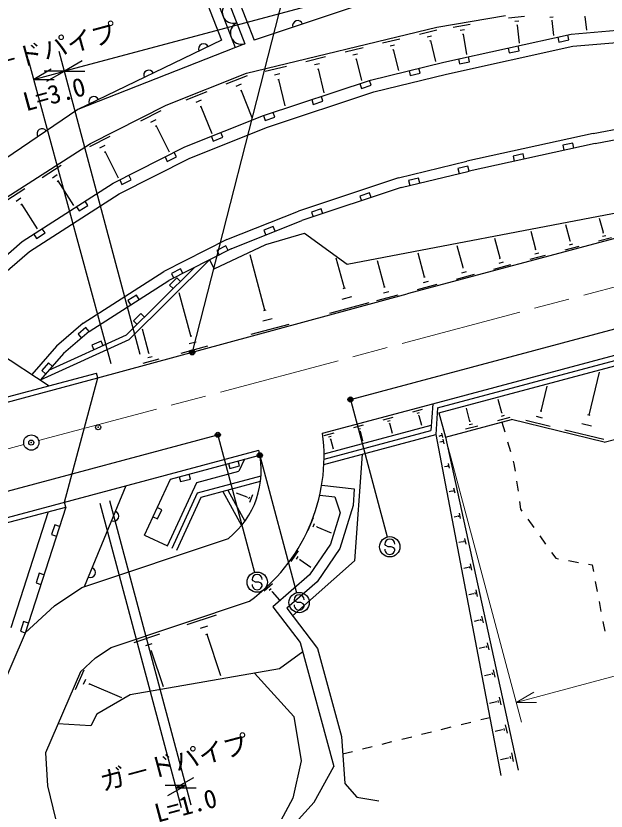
# Model space of a CAD drawing. Units: millimetres, scale not verified. Extents: x 40000 to 680000, y 20000 to 380000.
# Drawn here: x 458974 to 517040, y 239932 to 318172 of the extents above; entities that cross this region are included whole.
import ezdxf
from ezdxf.enums import TextEntityAlignment as Align

# ---------------------------------------------------------------- set-up
doc = ezdxf.new("R2010")
doc.units = ezdxf.units.MM
doc.header["$LTSCALE"] = 1000
doc.header["$PDMODE"] = 32
doc.header["$PDSIZE"] = 500
doc.linetypes.add('CHAIN', pattern=[18.5, 12, -1.5, 3.5, -1.5])
for name, color, linetype, lineweight in [('S-BGD', 7, 'Continuous', 25), ('S-BMK', 2, 'CHAIN', 13), ('S-BMK-SRVR', 3, 'Continuous', 25), ('S-STR-HTXT', 7, 'Continuous', 13), ('S-STR-STRC', 7, 'Continuous', 25)]:
    doc.layers.add(name, color=color, linetype=linetype, lineweight=lineweight)
doc.layers.add('S-OTRS', color=6, linetype='Continuous')
doc.styles.add('@ＭＳ ゴシック', font='')
doc.styles.add('ＭＳ ゴシック', font='')
doc.styles.get('@ＭＳ ゴシック').set_extended_font_data('@MS Gothic')
doc.styles.get('ＭＳ ゴシック').set_extended_font_data('MS Gothic')

msp = doc.modelspace()

# ---------------------------------------------------------------- linework, layer by layer
at = {"layer": 'S-BGD'}
for p, q in [((478322, 326365), (482422, 315778)), ((477492, 325739), (481490, 315417)), ((476848, 324635), (480559, 315051)), ((476203, 323531), (479208, 315771)), ((495359, 320116), (482422, 315778)), ((500390, 317054), (507147, 318202)), ((507436, 317980), (509008, 318141)), ((508066, 317648), (508459, 317688)), ((511502, 318051), (511844, 318086)), ((511665, 317721), (511751, 317730)), ((511708, 317726), (511860, 316246)), ((514917, 318121), (514994, 318129)), ((514956, 318125), (515096, 316757)), ((481662, 312544), (500390, 317054)), ((501979, 317071), (503669, 317358)), ((508253, 317270), (508352, 317280)), ((508302, 317275), (508484, 315504)), ((513601, 316374), (524280, 317319)), ((498696, 316389), (500399, 316799)), ((499437, 316117), (499863, 316220)), ((501074, 313622), (513601, 316374)), ((502685, 316756), (503107, 316828)), ((502915, 316360), (503020, 316378)), ((502967, 316369), (503307, 314368)), ((513369, 315811), (513262, 316299)), ((479208, 315771), (465075, 308977)), ((481490, 315417), (465075, 308977)), ((495045, 315510), (496753, 315921)), ((495788, 315237), (496215, 315340)), ((499699, 315730), (499805, 315756)), ((499752, 315743), (500250, 313678)), ((512285, 316085), (512393, 315597)), ((512393, 315597), (513369, 315811)), ((513783, 315185), (522292, 315938)), ((491353, 314621), (493138, 315051)), ((496051, 314848), (496158, 314874)), ((496104, 314861), (496604, 312787)), ((501345, 312453), (513783, 315185)), ((507402, 315012), (507509, 314524)), ((507509, 314524), (508486, 314738)), ((508486, 314738), (508378, 315227)), ((487503, 313693), (489450, 314162)), ((492130, 314336), (492576, 314443)), ((492405, 313930), (492516, 313957)), ((492460, 313943), (492970, 311828)), ((502518, 313939), (502625, 313451)), ((503602, 313666), (503495, 314154)), ((483486, 312726), (485603, 313236)), ((488350, 313383), (488837, 313500)), ((488650, 312940), (488772, 312969)), ((493845, 311856), (501074, 313622)), ((498743, 312538), (498625, 313024)), ((502625, 313451), (503602, 313666)), ((473755, 309390), (481662, 312544)), ((479659, 311476), (481749, 312310)), ((484407, 312388), (484936, 312516)), ((488711, 312954), (489277, 310602)), ((494177, 310702), (501345, 312453)), ((497653, 312786), (497772, 312301)), ((497772, 312301), (498743, 312538)), ((480651, 311266), (481173, 311474)), ((483330, 308365), (493845, 311856)), ((484733, 311907), (484865, 311939)), ((484799, 311923), (485425, 309323)), ((492820, 311516), (492978, 311041)), ((493927, 311356), (493769, 311831)), ((475711, 309901), (477801, 310735)), ((481055, 310822), (481186, 310874)), ((481121, 310848), (482186, 308177)), ((483741, 307237), (494177, 310702)), ((492978, 311041), (493927, 311356)), ((515752, 306608), (538238, 310724)), ((476704, 309691), (477226, 309900)), ((488075, 309940), (488233, 309466)), ((489182, 309781), (489024, 310255)), ((466306, 305622), (473755, 309390)), ((477108, 309247), (477238, 309299)), ((477173, 309273), (478238, 306603)), ((488233, 309466), (489182, 309781)), ((515949, 305627), (538443, 309745)), ((465075, 308977), (453683, 301233)), ((471259, 307847), (473266, 308862)), ((475608, 305284), (483330, 308365)), ((483330, 308365), (483487, 307890)), ((484436, 308205), (484279, 308680)), ((472265, 307726), (472767, 307980)), ((483487, 307890), (484436, 308205)), ((472708, 307319), (472833, 307382)), ((472770, 307351), (474068, 304785)), ((476102, 304189), (483741, 307237)), ((557456, 306829), (497467, 290820)), ((466239, 305308), (468247, 306324)), ((478209, 306322), (478394, 305857)), ((478394, 305857), (479323, 306228)), ((479323, 306228), (479138, 306692)), ((515752, 306608), (503333, 303880)), ((452803, 296950), (466306, 305622)), ((467246, 305187), (467748, 305441)), ((468543, 301711), (475608, 305284)), ((515949, 305627), (503559, 302906)), ((513759, 305658), (512782, 305444)), ((512782, 305444), (512890, 304955)), ((513866, 305170), (513759, 305658)), ((467688, 304780), (467814, 304844)), ((467751, 304812), (469049, 302246)), ((474763, 304296), (474537, 304742)), ((508876, 304585), (507899, 304371)), ((507899, 304371), (508006, 303883)), ((508983, 304097), (508876, 304585)), ((469140, 300668), (476102, 304189)), ((473645, 304291), (473871, 303845)), ((473871, 303845), (474763, 304296)), ((496611, 302238), (503333, 303880)), ((461548, 302269), (463441, 303485)), ((496888, 301276), (503559, 302906)), ((503441, 303391), (502469, 303154)), ((502469, 303154), (502588, 302668)), ((503559, 302906), (503441, 303391)), ((462562, 302252), (463035, 302556)), ((469183, 302034), (469409, 301588)), ((469409, 301588), (470301, 302039)), ((470301, 302039), (470075, 302486)), ((496611, 302238), (486761, 298967)), ((498584, 302205), (497612, 301967)), ((498702, 301719), (498584, 302205)), ((459589, 295960), (468543, 301711)), ((463044, 301893), (463162, 301969)), ((463103, 301931), (464656, 299512)), ((496888, 301276), (487104, 298027)), ((497612, 301967), (497731, 301482)), ((457972, 299973), (459865, 301189)), ((460308, 294996), (469140, 300668)), ((493758, 300763), (492809, 300448)), ((492809, 300448), (492966, 299974)), ((493915, 300289), (493758, 300763)), ((458986, 299955), (459459, 300259)), ((459468, 299596), (459586, 299672)), ((466051, 299516), (465781, 299937)), ((459527, 299634), (461080, 297215)), ((464939, 299396), (465210, 298976)), ((465210, 298976), (466051, 299516)), ((479725, 296160), (486761, 298967)), ((489012, 299188), (488063, 298873)), ((488063, 298873), (488221, 298398)), ((489170, 298713), (489012, 299188)), ((491581, 293759), (518351, 298860)), ((492033, 280469), (559673, 298520)), ((516772, 296847), (516399, 298235)), ((480137, 295248), (487104, 298027)), ((484296, 297446), (483368, 297075)), ((484482, 296981), (484296, 297446)), ((513510, 296037), (513089, 297604)), ((460732, 296694), (461003, 296274)), ((461003, 296274), (461844, 296814)), ((461844, 296814), (461574, 297235)), ((483368, 297075), (483553, 296611)), ((483575, 295690), (487359, 296799)), ((487359, 296799), (491581, 293759)), ((510125, 295196), (509654, 296949)), ((516698, 296484), (517018, 296570)), ((516732, 296836), (516812, 296858)), ((455905, 292788), (459589, 295960)), ((479725, 296160), (473515, 293019)), ((499983, 280003), (560318, 296104)), ((506611, 294323), (506088, 296270)), ((513466, 296025), (513554, 296048)), ((516304, 296036), (517583, 296379)), ((456752, 291934), (460308, 294996)), ((480137, 295248), (474012, 292150)), ((478487, 293292), (483575, 295690)), ((479624, 295549), (478731, 295097)), ((478731, 295097), (478957, 294651)), ((479849, 295102), (479624, 295549)), ((500458, 279612), (560447, 295621)), ((500587, 279129), (560576, 295138)), ((502965, 293417), (502388, 295565)), ((510077, 295183), (510172, 295209)), ((512997, 295148), (514399, 295524)), ((513429, 295639), (513779, 295733)), ((470125, 286345), (478035, 294185)), ((478035, 294185), (478487, 293292)), ((483473, 289221), (482006, 294679)), ((491290, 291393), (490497, 294345)), ((499181, 292477), (498549, 294833)), ((506559, 294309), (506663, 294337)), ((509566, 294226), (511094, 294637)), ((510036, 294762), (510418, 294865)), ((476584, 293451), (469836, 286763)), ((495254, 291502), (494564, 294073)), ((502909, 293402), (503021, 293432)), ((506004, 293269), (507665, 293716)), ((506515, 293852), (506930, 293963)), ((465583, 287925), (473515, 293019)), ((475162, 293292), (474270, 292840)), ((474270, 292840), (474495, 292394)), ((475388, 292846), (475162, 293292)), ((502308, 292277), (504106, 292760)), ((502861, 292907), (503311, 293028)), ((466182, 287121), (474012, 292150)), ((474812, 292398), (474102, 291694)), ((475164, 292043), (474812, 292398)), ((499069, 291927), (499554, 292057)), ((499121, 292461), (499242, 292493)), ((474102, 291694), (474454, 291339)), ((491169, 291360), (491411, 291425)), ((495134, 290909), (495656, 291050)), ((495189, 291484), (495320, 291519)), ((498472, 291246), (500412, 291767)), ((449220, 290328), (462246, 281783)), ((467041, 282545), (497467, 290820)), ((470832, 290702), (469990, 290161)), ((471102, 290281), (470832, 290702)), ((476188, 286679), (475049, 290919)), ((491066, 290295), (492034, 290555)), ((494491, 290177), (496579, 290738)), ((469990, 290161), (470261, 289741)), ((489874, 288937), (493746, 289977)), ((471261, 288879), (470550, 288175)), ((471613, 288523), (471261, 288879)), ((483356, 289189), (483589, 289252)), ((465583, 287925), (462962, 285668)), ((470550, 288175), (470902, 287819)), ((483256, 288161), (484191, 288412)), ((516847, 276223), (562381, 288375)), ((465856, 287500), (465098, 286848)), ((466182, 287121), (465856, 287500)), ((472061, 284999), (471434, 287336)), ((482106, 286851), (485843, 287854)), ((469836, 286763), (462187, 283267)), ((466182, 287121), (463668, 284956)), ((465098, 286848), (465424, 286469)), ((476105, 286657), (476270, 286701)), ((462962, 285668), (460538, 282904)), ((461382, 282350), (470125, 286345)), ((467355, 286179), (466446, 285763)), ((466446, 285763), (466654, 285309)), ((467563, 285724), (467355, 286179)), ((475220, 285001), (477866, 285712)), ((476034, 285929), (476696, 286107)), ((463668, 284956), (461382, 282350)), ((472012, 284986), (472111, 285013)), ((462183, 284021), (461524, 283270)), ((462559, 283692), (462183, 284021)), ((471484, 283998), (473063, 284422)), ((471970, 284551), (472365, 284658)), ((461524, 283270), (461900, 282940)), ((435897, 274752), (466912, 283028)), ((436026, 274269), (467041, 282545)), ((463756, 270336), (467041, 282545)), ((467041, 282545), (466912, 283028)), ((515365, 278882), (516399, 283122)), ((510640, 279272), (511244, 281746)), ((506790, 279103), (506435, 280431)), ((489151, 277112), (499983, 280003)), ((498013, 279219), (498979, 279476)), ((499983, 280003), (499807, 277369)), ((500458, 279612), (500282, 276978)), ((503649, 278265), (503295, 279593)), ((495114, 278445), (496081, 278703)), ((498440, 279074), (498681, 279138)), ((498595, 278856), (498655, 278873)), ((498625, 278864), (498883, 277898)), ((500587, 279129), (501231, 276714)), ((507555, 278660), (506347, 278338)), ((507021, 278841), (506719, 278760)), ((506827, 279113), (506752, 279093)), ((510795, 278595), (510192, 278742)), ((510716, 279253), (510565, 279290)), ((515485, 278853), (515245, 278912)), ((489294, 275081), (499842, 277896)), ((492216, 277672), (493182, 277929)), ((495541, 278300), (495783, 278365)), ((495696, 278083), (495757, 278099)), ((495726, 278091), (495984, 277125)), ((501231, 276714), (507726, 278447)), ((504414, 277822), (503207, 277500)), ((503881, 278003), (503579, 277922)), ((503687, 278275), (503612, 278255)), ((506782, 278195), (507063, 277235)), ((516847, 276223), (507726, 278447)), ((511553, 277772), (509140, 278360)), ((515612, 277802), (514649, 278037)), ((489276, 274041), (500282, 276978)), ((489292, 274563), (499807, 277369)), ((489317, 276898), (490283, 277156)), ((492643, 277527), (492884, 277591)), ((492798, 277309), (492858, 277326)), ((492828, 277317), (493086, 276351)), ((500282, 276978), (506683, 243439)), ((500980, 276685), (500867, 277112)), ((516821, 276487), (512970, 277426)), ((431704, 264370), (478699, 276911)), ((489744, 276753), (489986, 276818)), ((489899, 276536), (489960, 276552)), ((489929, 276544), (490187, 275578)), ((500710, 276842), (500569, 276804)), ((500846, 276253), (500682, 276217)), ((500714, 276828), (500707, 276855)), ((500831, 276817), (500803, 276923)), ((500849, 276239), (500843, 276266)), ((500968, 276222), (500944, 276331)), ((501114, 276081), (501018, 276520)), ((501231, 276714), (508381, 243944)), ((507343, 276275), (507624, 275316)), ((423441, 259577), (482871, 275437)), ((474169, 272597), (482829, 274908)), ((493044, 275046), (492286, 264564)), ((479883, 274122), (480011, 273639)), ((480011, 273639), (480978, 273896)), ((480978, 273896), (480849, 274379)), ((481471, 274545), (480923, 273364)), ((501355, 273843), (501144, 273797)), ((501358, 273829), (501352, 273858)), ((501486, 273810), (501460, 273928)), ((501642, 273659), (501539, 274130)), ((507904, 274356), (507977, 274106)), ((507977, 274106), (508085, 273374)), ((476147, 272607), (476018, 273090)), ((476762, 272254), (480923, 273364)), ((471629, 267066), (474169, 272597)), ((475052, 272832), (475181, 272349)), ((475181, 272349), (476147, 272607)), ((476848, 271242), (483094, 272909)), ((477204, 270819), (483045, 272378)), ((508230, 272385), (508375, 271395)), ((465724, 262020), (469836, 271958)), ((473901, 266023), (476762, 272254)), ((479838, 271522), (481499, 268450)), ((489058, 271995), (492266, 271627)), ((492266, 271627), (492165, 269990)), ((502010, 271367), (501983, 271492)), ((502177, 271206), (502068, 271709)), ((474355, 265814), (476848, 271242)), ((474809, 265605), (477204, 270819)), ((479341, 271390), (481164, 268017)), ((481723, 270806), (480687, 271214)), ((481732, 270830), (481713, 270783)), ((481948, 270826), (481874, 270638)), ((482248, 271035), (481951, 270281)), ((488865, 271011), (490357, 270840)), ((490357, 270840), (490890, 269275)), ((501871, 271402), (501612, 271346)), ((501874, 271386), (501868, 271418)), ((463885, 269852), (463756, 270336)), ((492165, 269990), (490832, 265774)), ((508520, 270406), (508633, 269636)), ((432870, 261576), (463885, 269852)), ((462160, 269392), (458471, 257961)), ((463885, 269852), (459876, 257432)), ((473335, 269584), (472881, 269792)), ((472918, 268675), (473335, 269584)), ((490890, 269275), (489922, 266212)), ((502720, 268719), (502603, 269255)), ((508633, 269636), (508762, 269456)), ((472463, 268884), (472918, 268675)), ((488207, 268777), (487695, 267546)), ((502393, 268929), (502086, 268862)), ((502397, 268912), (502390, 268946)), ((502542, 268891), (502513, 269025)), ((509345, 268642), (509927, 267829)), ((462795, 268103), (462488, 267151)), ((463271, 267949), (462795, 268103)), ((488323, 268187), (488195, 267879)), ((488583, 267944), (488551, 267867)), ((488567, 267905), (490007, 267307)), ((462488, 267151), (462964, 266998)), ((471629, 267066), (473901, 266023)), ((510509, 267016), (511091, 266203)), ((465453, 261929), (479885, 266764)), ((489922, 266212), (487875, 263168)), ((502923, 266423), (502566, 266345)), ((502927, 266405), (502919, 266441)), ((503081, 266383), (503050, 266525)), ((503269, 266201), (503145, 266769)), ((486732, 265552), (486021, 264504)), ((490832, 265774), (488630, 262499)), ((511673, 265390), (512089, 264809)), ((492286, 264564), (486185, 259149)), ((486727, 264981), (486550, 264719)), ((486923, 264705), (486878, 264640)), ((486900, 264672), (488007, 263922)), ((512089, 264809), (512370, 264758)), ((513354, 264577), (514337, 264397)), ((503459, 263884), (503053, 263795)), ((503463, 263865), (503455, 263903)), ((503626, 263841), (503593, 263992)), ((503826, 263648), (503695, 264250)), ((515321, 264217), (515665, 264153)), ((515665, 264153), (515786, 263515)), ((461259, 263344), (460952, 262393)), ((461735, 263191), (461259, 263344)), ((487875, 263168), (484249, 260031)), ((460952, 262393), (461428, 262239)), ((484234, 262287), (483399, 261562)), ((488630, 262499), (485616, 259891)), ((515972, 262532), (516158, 261550)), ((462786, 260140), (465453, 261929)), ((484102, 261806), (483893, 261625)), ((484205, 261530), (484153, 261484)), ((484179, 261507), (484903, 260674)), ((504007, 261291), (503998, 261331)), ((504179, 261266), (504144, 261425)), ((504390, 261062), (504251, 261698)), ((468347, 256044), (481950, 260601)), ((504003, 261311), (503546, 261211)), ((516344, 260567), (516529, 259585)), ((459892, 257481), (462786, 260140)), ((484249, 260031), (486945, 256514)), ((485616, 259891), (488659, 255922)), ((475835, 258288), (478707, 259251)), ((504962, 258442), (504816, 259113)), ((459723, 258586), (459416, 257634)), ((460199, 258433), (459723, 258586)), ((504553, 258704), (504045, 258593)), ((504558, 258683), (504549, 258725)), ((504739, 258657), (504703, 258825)), ((516715, 258602), (516901, 257620)), ((459876, 257432), (455280, 246791)), ((459416, 257634), (459892, 257481)), ((477152, 257931), (477870, 258172)), ((470594, 256533), (473125, 257381)), ((477662, 257303), (477841, 257364)), ((477752, 257334), (479109, 253283)), ((466819, 255019), (468347, 256044)), ((471755, 256218), (472388, 256430)), ((486945, 256514), (490243, 244321)), ((488659, 255922), (490996, 247282)), ((505111, 256063), (504551, 255941)), ((505116, 256041), (505107, 256085)), ((505307, 256014), (505269, 256190)), ((505541, 255788), (505387, 256493)), ((472204, 255665), (472362, 255718)), ((472283, 255691), (473460, 252178)), ((487191, 255602), (484913, 253935)), ((465319, 253640), (466819, 255019)), ((465319, 253640), (461871, 245658)), ((464842, 251905), (465674, 253831)), ((484913, 253935), (470205, 251356)), ((482459, 253505), (486324, 249245)), ((505882, 253335), (505842, 253520)), ((506128, 253098), (505966, 253838)), ((465635, 252419), (465843, 252901)), ((505677, 253387), (505064, 253254)), ((505682, 253364), (505672, 253410)), ((466195, 252392), (466247, 252512)), ((466221, 252452), (469360, 251096)), ((470205, 251356), (466946, 249455)), ((506722, 250372), (506553, 251149)), ((506250, 250676), (505584, 250531)), ((506255, 250652), (506244, 250700)), ((506465, 250621), (506422, 250815)), ((466946, 249455), (466358, 248324)), ((486324, 249245), (487041, 244889)), ((504707, 248933), (505592, 249152)), ((466358, 248324), (463113, 248532)), ((500824, 247971), (501795, 248212)), ((502766, 248452), (503736, 248692)), ((507055, 247872), (507011, 248075)), ((507325, 247611), (507148, 248424)), ((490996, 247282), (491325, 242637)), ((496941, 247010), (497912, 247250)), ((498883, 247491), (499853, 247731)), ((506830, 247929), (506110, 247772)), ((506835, 247903), (506824, 247954)), ((495000, 246529), (495971, 246769)), ((491117, 245567), (492088, 245808)), ((493059, 246048), (494029, 246289)), ((461871, 245658), (462090, 242414)), ((487041, 244889), (486214, 241195)), ((507418, 245145), (506644, 244976)), ((507424, 245119), (507412, 245172)), ((507653, 245086), (507607, 245298)), ((507935, 244813), (507750, 245663)), ((488306, 240819), (490243, 244321)), ((491325, 242637), (492526, 241299)), ((462090, 242414), (464715, 231466)), ((486214, 241195), (483843, 236840)), ((492526, 241299), (494687, 240956)), ((484531, 236633), (488306, 240819))]:
    msp.add_line(p, q, dxfattribs=at)
for centre, radius, start, end in [((480390, 318552), 1112, 116.68724, 285.64757), ((486701, 317213), 500, 18.53927, 198.53927), ((481190, 316487), 1112, 116.68724, 285.64757), ((477454, 314928), 500, 25.675, 205.675), ((472047, 312328), 500, 25.675, 205.675), ((466639, 309729), 500, 25.675, 205.675), ((461548, 306579), 500, 34.20421, 214.20421), ((471766, 274868), 17529, 305.51656, 7.35569), ((474608, 273431), 8502, 308.35962, 13.64227), ((468591, 268951), 500, 247.52611, 67.52611), ((466298, 263406), 500, 247.52611, 67.52611)]:
    msp.add_arc(centre, radius, start, end, dxfattribs=at)
at = {"layer": 'S-BMK'}
for p, q in [((461213, 276384), (557917, 302191)), ((421841, 265878), (459764, 275998))]:
    msp.add_line(p, q, dxfattribs=at)
at = {"layer": 'S-BMK-SRVR'}
msp.add_circle((460489, 276191), 750, dxfattribs=at)
msp.add_point((460489, 276191), dxfattribs=at)
at = {"layer": 'S-OTRS'}
msp.add_point((467069, 277693), dxfattribs=at)
at = {"layer": 'S-STR-HTXT'}
for p, q in [((500716, 278646), (508709, 248694)), ((568182, 266635), (508193, 250627)), ((509926, 251625), (508193, 250627)), ((508193, 250627), (510193, 250625))]:
    msp.add_line(p, q, dxfattribs=at)
at = {"layer": 'S-STR-STRC'}
for p, q in [((549754, 335690), (463759, 312742)), ((485484, 320925), (476356, 285214)), ((471203, 284846), (463243, 314674)), ((468341, 283935), (460206, 313849)), ((465492, 313740), (463759, 312742)), ((462459, 312925), (460731, 311919)), ((460731, 311919), (463759, 312742)), ((463759, 312742), (461759, 312735)), ((462030, 311736), (463759, 312742)), ((463759, 312742), (465759, 312740)), ((460731, 311919), (462731, 311926)), ((491927, 280285), (495498, 266904)), ((478883, 276805), (482454, 263423)), ((483013, 274802), (486584, 261420)), ((467227, 270227), (475220, 240275)), ((468193, 270485), (476186, 240533)), ((495360, 266078), (495261, 266196)), ((495605, 265939), (495360, 266078)), ((495906, 265936), (495605, 265939)), ((496151, 265825), (495906, 265936)), ((496257, 265688), (496151, 265825)), ((482317, 262597), (482217, 262715)), ((482562, 262458), (482317, 262597)), ((482862, 262456), (482562, 262458)), ((483107, 262344), (482862, 262456)), ((483213, 262208), (483107, 262344)), ((486447, 260594), (486347, 260712)), ((486692, 260455), (486447, 260594)), ((486992, 260453), (486692, 260455)), ((487237, 260341), (486992, 260453)), ((487343, 260205), (487237, 260341)), ((476437, 243206), (474704, 242207)), ((475670, 242465), (473670, 242467)), ((473937, 241467), (475670, 242465)), ((474704, 242207), (475670, 242465)), ((474704, 242207), (476704, 242205))]:
    msp.add_line(p, q, dxfattribs=at)
for centre, radius in [((476319, 285069), 150), ((476319, 285069), 120), ((476319, 285069), 90), ((476319, 285069), 60), ((476319, 285069), 30), ((491888, 280430), 150), ((491888, 280430), 120), ((491888, 280430), 90), ((491888, 280430), 60), ((491888, 280430), 30), ((478844, 276950), 150), ((478844, 276950), 120), ((478844, 276950), 90), ((478844, 276950), 60), ((478844, 276950), 30), ((482974, 274947), 150), ((482974, 274947), 120), ((482974, 274947), 90), ((482974, 274947), 60), ((482974, 274947), 30), ((495756, 265938), 1000), ((482712, 262457), 1000), ((486842, 260454), 1000)]:
    msp.add_circle(centre, radius, dxfattribs=at)
for centre, start, end in [((495761, 266192), 359.55488, 179.55488), ((495757, 265692), 179.55488, 359.55488), ((482717, 262711), 359.55488, 179.55488), ((482713, 262211), 179.55488, 359.55488), ((486847, 260709), 359.55488, 179.55488), ((486843, 260209), 179.55488, 359.55488)]:
    msp.add_arc(centre, 500, start, end, dxfattribs=at)
for p in [(476319, 285069), (491888, 280430), (478844, 276950), (482974, 274947)]:
    msp.add_point(p, dxfattribs=at)

# ---------------------------------------------------------------- texts
at = {"layer": 'S-STR-STRC', "style": 'ＭＳ ゴシック'}
for rotation, p in [(15.214, (461982, 313296)), (14.942, (474929, 243302))]:
    msp.add_text('ガ－ドパイプ', height=1833, rotation=rotation, dxfattribs=at).set_placement(p, align=Align.BOTTOM_CENTER)
at = {"layer": 'S-STR-STRC', "style": '@ＭＳ ゴシック'}
for s, rotation, p in [('L=3.0', 15.214, (462507, 311366)), ('L=1.0', 14.942, (475445, 241370))]:
    msp.add_text(s, height=1833, rotation=rotation, dxfattribs=at).set_placement(p, align=Align.TOP_CENTER)

doc.saveas('drawing.dxf')
